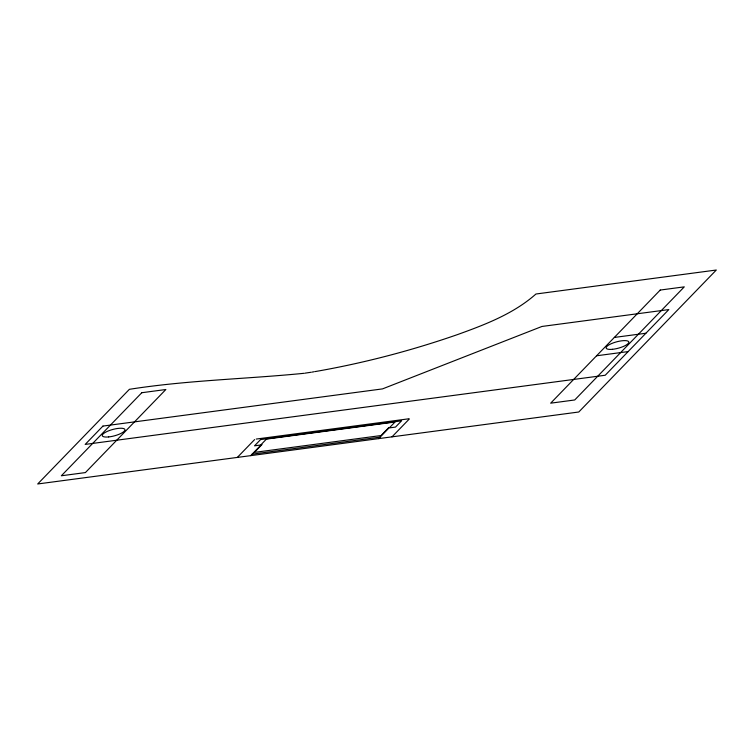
<?xml version="1.0" encoding="UTF-8"?>
<svg xmlns="http://www.w3.org/2000/svg" width="754" height="754" viewBox="0 0 754 754"><rect width="100%" height="100%" fill="white"/><g stroke="black" fill="none" stroke-linecap="round" stroke-linejoin="round"><path stroke-width="1.13" d="M250.686 455.642L261.035 444.964L254.522 445.831L260.582 439.582L401.562 420.826L395.511 427.084L388.998 427.952L378.649 438.63M237.34 457.424L254.607 439.591M261.054 444.653L266.416 439.111L395.03 422.004L389.667 427.546M262.024 444.521L254.409 452.391L381.072 435.539L388.687 427.678M392.005 436.849L409.281 419.017M380.101 437.132L252.119 454.172M315.144 371.581C363.598 363.136 411.354 350.648 457.801 334.484C485.359 324.54 513.719 313.721 535.943 294.013L716.3 270.026L578.78 412.004L37.7 483.974L129.386 389.318C187.246 380.214 245.879 379.055 304.041 373.305M314.201 371.741L311.864 372.127M310.931 372.278L304.946 373.173M614.34 337.443L645.895 333.249M596.574 355.784L628.139 351.581M256.247 439.064L408.819 418.79M102.94 426.076L85.183 444.417L605.217 375.247L668.817 309.583L541.966 326.454L382.504 388.894L102.94 426.076M141.799 392.721L61.347 475.774L85.4 472.579L165.852 389.516L141.799 392.721M660.231 290.054L550.674 403.173L574.727 399.969L684.283 286.859L660.231 290.054M612.55 349.3A11.734 3.299 -15.1 0 0 628.808 341.958A11.734 3.299 -15.1 0 0 611.079 343.786A11.734 3.299 -15.1 0 0 612.55 349.3M108.67 436.934A11.734 3.299 -15.1 0 0 124.938 429.591A11.734 3.299 -15.1 0 0 107.2 431.42A11.734 3.299 -15.1 0 0 108.67 436.934"/></g></svg>
